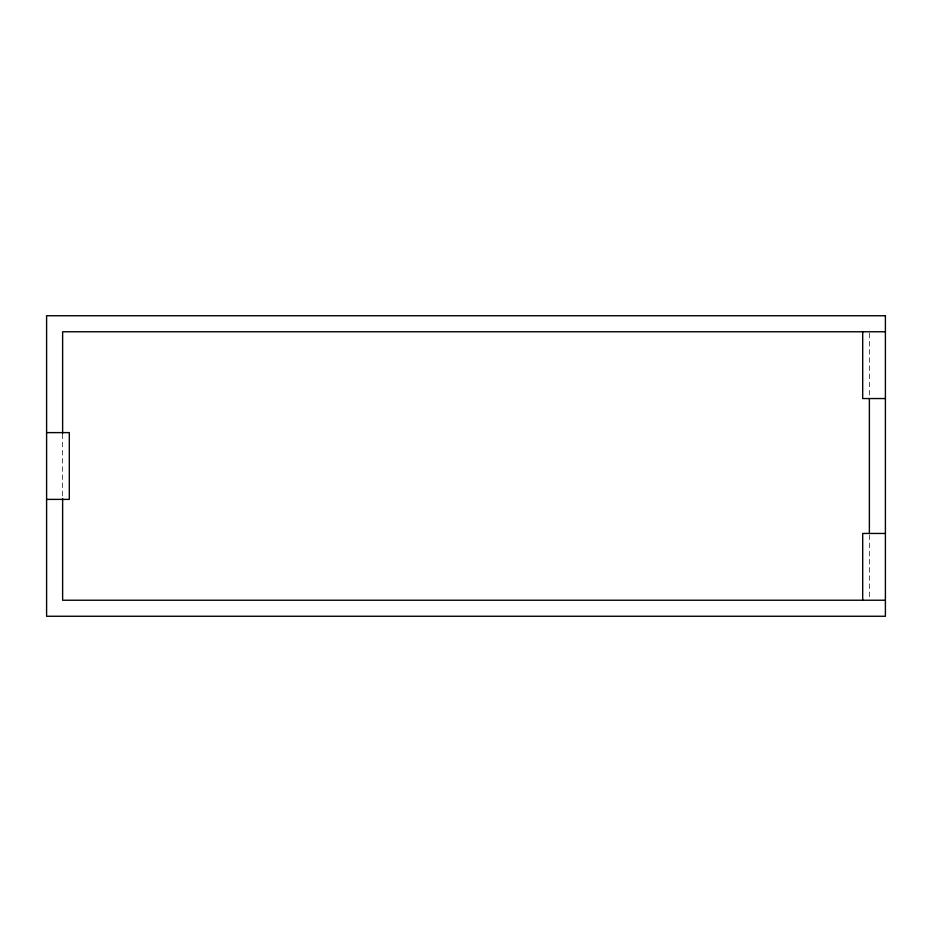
<?xml version="1.0" encoding="UTF-8"?>
<svg xmlns="http://www.w3.org/2000/svg" width="932" height="932" viewBox="0 0 932 932"><rect width="100%" height="100%" fill="white"/><g stroke="black" fill="none" stroke-linecap="round" stroke-linejoin="round"><path stroke-width="0.7" stroke-dasharray="4.66 3.5" d="M869.37 333.213L869.37 397.102M869.37 534.898L869.37 598.787M62.63 434.056L62.63 497.944"/><path stroke-width="1.4" d="M885.4 331.769L62.63 331.769L62.63 433.345M885.4 398.547L862.694 398.547L862.694 331.769M46.6 432.611L69.306 432.611L69.306 499.389L46.6 499.389M885.4 533.453L862.694 533.453L862.694 600.231M885.4 600.231L62.63 600.231L62.63 498.655M869.37 398.523L869.37 533.477M885.4 315.738L46.6 315.738L46.6 616.262L885.4 616.262L885.4 315.738"/></g></svg>
